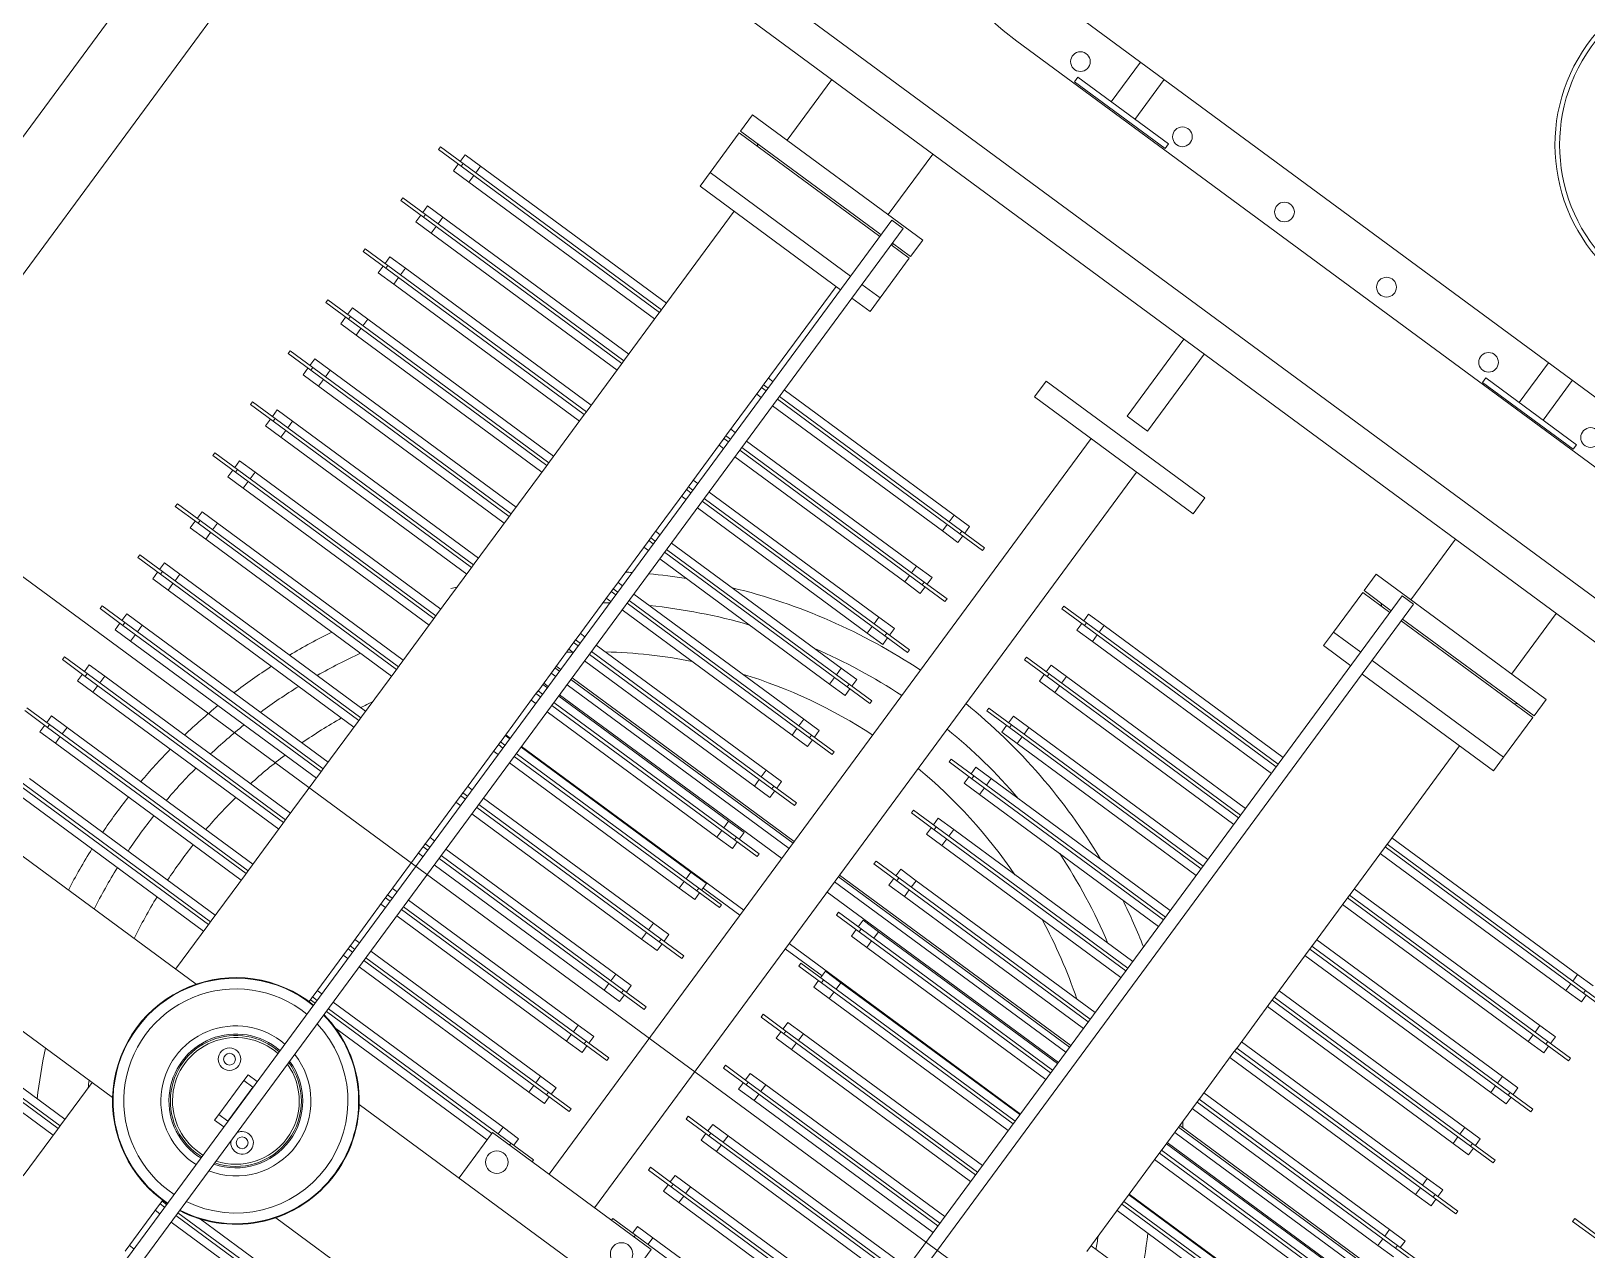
# Model space of a CAD drawing. Header units: metres. Extents: x 432095 to 435012, y 2470938 to 2473256.
# Drawn here: x 433770.201 to 433771.306, y 2471288.47 to 2471289.335 of the extents above; entities that cross this region are included whole.
import ezdxf

# ---------------------------------------------------------------- set-up
doc = ezdxf.new("R2010")
doc.units = ezdxf.units.M
doc.header["$MEASUREMENT"] = 0
doc.linetypes.add('MB D$0$HIDDEN', pattern=[0.375, 0.25, -0.125])
doc.layers.add('cong trinh tram 110kv', color=7, linetype='Continuous', lineweight=5)
doc.layers.add('MB D$0$net dut du kien lam', color=8, linetype='MB D$0$HIDDEN', lineweight=20)

# ---------------------------------------------------------------- blocks, each defined once
blk = doc.blocks.new('MB D$0$MBA 63')
at = {"layer": 'MB D$0$net dut du kien lam', "color": 0, "linetype": 'ByBlock', "ltscale": 3}
blk.add_lwpolyline([(104138.6, 27512.3), (104138.6, 33512.3), (100638.6, 33512.3), (100638.6, 27512.3)], close=True, dxfattribs=at)
blk = doc.blocks.new('MB D$0$mba 1')
at = {"layer": 'cong trinh tram 110kv'}
for p, q in [((-19293.9, 6788.9), (-19293.9, 9988.9)), ((-19235.9, 6788.9), (-19235.9, 9988.9)), ((-18761.9, 7348.9), (-18761.9, 9508.9)), ((-18751.9, 9508.9), (-18751.9, 7348.9)), ((-18311.9, 7348.9), (-18311.9, 9508.9)), ((-18301.9, 9508.9), (-18301.9, 7348.9)), ((-18855.9, 8220.4), (-18855.9, 8261.4)), ((-18765.9, 8220.4), (-18765.9, 8261.4)), ((-18761.9, 8256.4), (-18765.9, 8256.4)), ((-19019.8, 8225.4), (-18855.9, 8225.4)), ((-18855.9, 8220.4), (-18855.9, 8216.4)), ((-18765.9, 8225.4), (-18761.9, 8225.4)), ((-18765.9, 8216.6), (-18765.9, 8220.4)), ((-18751.9, 8225.4), (-18602.1, 8225.4)), ((-18855.9, 8219.6), (-19030.9, 8219.6)), ((-19030.9, 8217.2), (-18855.9, 8217.2)), ((-18855.9, 8211.4), (-19019.8, 8211.4)), ((-18855.9, 8217.2), (-18855.9, 8219.6)), ((-18855.9, 8178.9), (-18855.9, 8216.4)), ((-18761.9, 8219.6), (-18765.9, 8219.6)), ((-18765.9, 8219.6), (-18765.9, 8217.2)), ((-18765.9, 8217.2), (-18761.9, 8217.2)), ((-18590.9, 8219.6), (-18751.9, 8219.6)), ((-18751.9, 8217.2), (-18605.9, 8217.2)), ((-18605.9, 8211.4), (-18736.4, 8211.4)), ((-19225.9, 8178.9), (-18837.9, 8178.9)), ((-18693.9, 8178.9), (-18387.9, 8178.9)), ((-18761.9, 8148.9), (-18769.9, 8148.9)), ((-18769.9, 8148.9), (-18769.9, 8143.9)), ((-18769.9, 8143.9), (-18761.9, 8143.9)), ((-18769.9, 8113.9), (-18769.9, 8143.9)), ((-18761.9, 8143.9), (-18761.9, 8113.9)), ((-18761.9, 8113.9), (-18769.9, 8113.9)), ((-18769.9, 8113.9), (-18769.9, 8108.9)), ((-18769.9, 8108.9), (-18761.9, 8108.9)), ((-19225.9, 8078.9), (-18837.9, 8078.9)), ((-18855.9, 8040.4), (-18855.9, 8078.9)), ((-18693.9, 8078.9), (-18387.9, 8078.9)), ((-18605.9, 8078.9), (-18605.9, 8038.9)), ((-18465.9, 8038.9), (-18465.9, 8078.9)), ((-19019.8, 8045.4), (-18855.9, 8045.4)), ((-18739.3, 8045.4), (-18605.9, 8045.4)), ((-18855.9, 8039.6), (-19030.9, 8039.6)), ((-19030.9, 8037.2), (-18855.9, 8037.2)), ((-18855.9, 8040.4), (-18855.9, 8036.4)), ((-18855.9, 8037.2), (-18855.9, 8039.6)), ((-18855.9, 7995.4), (-18855.9, 8036.4)), ((-18765.9, 8040.4), (-18765.9, 8041.3)), ((-18765.9, 8036.4), (-18765.9, 8040.4)), ((-18761.9, 8039.6), (-18765.9, 8039.6)), ((-18765.9, 8039.6), (-18765.9, 8037.2)), ((-18765.9, 8037.2), (-18761.9, 8037.2)), ((-18765.9, 7995.4), (-18765.9, 8036.4)), ((-18605.9, 8039.6), (-18751.9, 8039.6)), ((-18751.9, 8037.2), (-18590.9, 8037.2)), ((-18605.9, 8038.9), (-18465.9, 8038.9)), ((-18602.1, 8031.4), (-18602.1, 8037.2)), ((-18590.9, 8038.9), (-18590.9, 8037.2)), ((-18570.9, 8037.2), (-18590.9, 8037.2)), ((-18588.4, 8031.4), (-18588.4, 8037.2)), ((-18570.9, 8037.2), (-18570.9, 8038.9)), ((-18555.9, 7389.9), (-18555.9, 8038.9)), ((-18515.9, 7389.9), (-18515.9, 8038.9)), ((-18500.9, 8038.9), (-18500.9, 8037.2)), ((-18480.9, 8037.2), (-18500.9, 8037.2)), ((-18483.4, 8031.4), (-18483.4, 8037.2)), ((-18480.9, 8037.2), (-18480.9, 8038.9)), ((-18480.9, 8037.2), (-18311.9, 8037.2)), ((-18469.8, 8031.4), (-18469.8, 8037.2)), ((-18855.9, 8031.4), (-19019.8, 8031.4)), ((-18761.9, 8031.4), (-18765.9, 8031.4)), ((-18602.1, 8031.4), (-18751.9, 8031.4)), ((-18602.1, 8031.4), (-18588.4, 8031.4)), ((-18483.4, 8031.4), (-18469.8, 8031.4)), ((-18311.9, 8031.4), (-18469.8, 8031.4)), ((-19019.8, 8000.4), (-19033.4, 8000.4)), ((-19033.4, 8000.4), (-19033.4, 7994.6)), ((-19019.8, 8000.4), (-18855.9, 8000.4)), ((-19019.8, 8000.4), (-19019.8, 7994.6)), ((-18765.9, 8000.4), (-18761.9, 8000.4)), ((-18751.9, 8000.4), (-18602.1, 8000.4)), ((-18588.4, 8000.4), (-18602.1, 8000.4)), ((-18602.1, 8000.4), (-18602.1, 7994.6)), ((-18588.4, 8000.4), (-18588.4, 7994.6)), ((-18469.8, 8000.4), (-18483.4, 8000.4)), ((-18483.4, 8000.4), (-18483.4, 7994.6)), ((-18469.8, 8000.4), (-18311.9, 8000.4)), ((-18469.8, 8000.4), (-18469.8, 7994.6)), ((-19050.9, 7994.6), (-19030.9, 7994.6)), ((-19030.9, 7992.2), (-19050.9, 7992.2)), ((-19033.4, 7986.4), (-19033.4, 7992.2)), ((-19030.9, 7992.2), (-19030.9, 7994.6)), ((-18855.9, 7994.6), (-19030.9, 7994.6)), ((-19030.9, 7992.2), (-18855.9, 7992.2)), ((-19019.8, 7986.4), (-19019.8, 7992.2)), ((-18855.9, 7995.4), (-18855.9, 7991.4)), ((-18855.9, 7992.2), (-18855.9, 7994.6)), ((-18855.9, 7950.4), (-18855.9, 7991.4)), ((-18765.9, 7991.4), (-18765.9, 7995.4)), ((-18761.9, 7994.6), (-18765.9, 7994.6)), ((-18765.9, 7994.6), (-18765.9, 7992.2)), ((-18765.9, 7992.2), (-18761.9, 7992.2)), ((-18765.9, 7950.4), (-18765.9, 7991.4)), ((-18590.9, 7994.6), (-18751.9, 7994.6)), ((-18751.9, 7992.2), (-18590.9, 7992.2)), ((-18602.1, 7986.4), (-18602.1, 7992.2)), ((-18590.9, 7994.6), (-18570.9, 7994.6)), ((-18590.9, 7994.6), (-18590.9, 7992.2)), ((-18570.9, 7992.2), (-18590.9, 7992.2)), ((-18588.4, 7986.4), (-18588.4, 7992.2)), ((-18570.9, 7992.2), (-18570.9, 7994.6)), ((-18500.9, 7994.6), (-18480.9, 7994.6)), ((-18500.9, 7994.6), (-18500.9, 7992.2)), ((-18480.9, 7992.2), (-18500.9, 7992.2)), ((-18483.4, 7986.4), (-18483.4, 7992.2)), ((-18480.9, 7992.2), (-18480.9, 7994.6)), ((-18311.9, 7994.6), (-18480.9, 7994.6)), ((-18480.9, 7992.2), (-18311.9, 7992.2)), ((-18469.8, 7986.4), (-18469.8, 7992.2)), ((-19033.4, 7986.4), (-19019.8, 7986.4)), ((-18855.9, 7986.4), (-19019.8, 7986.4)), ((-18761.9, 7986.4), (-18765.9, 7986.4)), ((-18602.1, 7986.4), (-18751.9, 7986.4)), ((-18602.1, 7986.4), (-18588.4, 7986.4)), ((-18483.4, 7986.4), (-18469.8, 7986.4)), ((-18311.9, 7986.4), (-18469.8, 7986.4)), ((-19019.8, 7955.4), (-19033.4, 7955.4)), ((-19033.4, 7955.4), (-19033.4, 7949.6)), ((-19019.8, 7955.4), (-18855.9, 7955.4)), ((-19019.8, 7955.4), (-19019.8, 7949.6)), ((-18765.9, 7955.4), (-18761.9, 7955.4)), ((-18751.9, 7955.4), (-18602.1, 7955.4)), ((-18588.4, 7955.4), (-18602.1, 7955.4)), ((-18602.1, 7955.4), (-18602.1, 7949.6)), ((-18588.4, 7955.4), (-18588.4, 7949.6)), ((-18469.8, 7955.4), (-18483.4, 7955.4)), ((-18483.4, 7955.4), (-18483.4, 7949.6)), ((-18469.8, 7955.4), (-18311.9, 7955.4)), ((-18469.8, 7955.4), (-18469.8, 7949.6)), ((-19050.9, 7949.6), (-19030.9, 7949.6)), ((-19050.9, 7949.6), (-19050.9, 7947.2)), ((-19030.9, 7947.2), (-19050.9, 7947.2)), ((-19033.4, 7941.4), (-19033.4, 7947.2)), ((-19030.9, 7947.2), (-19030.9, 7949.6)), ((-18855.9, 7949.6), (-19030.9, 7949.6)), ((-19030.9, 7947.2), (-18855.9, 7947.2)), ((-19019.8, 7941.4), (-19019.8, 7947.2)), ((-18855.9, 7950.4), (-18855.9, 7946.4)), ((-18855.9, 7947.2), (-18855.9, 7949.6)), ((-18855.9, 7905.4), (-18855.9, 7946.4)), ((-18765.9, 7946.4), (-18765.9, 7950.4)), ((-18761.9, 7949.6), (-18765.9, 7949.6)), ((-18765.9, 7949.6), (-18765.9, 7947.2)), ((-18765.9, 7947.2), (-18761.9, 7947.2)), ((-18765.9, 7905.4), (-18765.9, 7946.4)), ((-18590.9, 7949.6), (-18751.9, 7949.6)), ((-18751.9, 7947.2), (-18590.9, 7947.2)), ((-18602.1, 7941.4), (-18602.1, 7947.2)), ((-18590.9, 7949.6), (-18570.9, 7949.6)), ((-18590.9, 7949.6), (-18590.9, 7947.2)), ((-18570.9, 7947.2), (-18590.9, 7947.2)), ((-18588.4, 7941.4), (-18588.4, 7947.2)), ((-18570.9, 7947.2), (-18570.9, 7949.6)), ((-18500.9, 7949.6), (-18480.9, 7949.6)), ((-18500.9, 7949.6), (-18500.9, 7947.2)), ((-18480.9, 7947.2), (-18500.9, 7947.2)), ((-18483.4, 7941.4), (-18483.4, 7947.2)), ((-18480.9, 7947.2), (-18480.9, 7949.6)), ((-18311.9, 7949.6), (-18480.9, 7949.6)), ((-18480.9, 7947.2), (-18311.9, 7947.2)), ((-18469.8, 7941.4), (-18469.8, 7947.2)), ((-19033.4, 7941.4), (-19019.8, 7941.4)), ((-18855.9, 7941.4), (-19019.8, 7941.4)), ((-18761.9, 7941.4), (-18765.9, 7941.4)), ((-18602.1, 7941.4), (-18751.9, 7941.4)), ((-18602.1, 7941.4), (-18588.4, 7941.4)), ((-18483.4, 7941.4), (-18469.8, 7941.4)), ((-18311.9, 7941.4), (-18469.8, 7941.4)), ((-19050.9, 7904.6), (-19030.9, 7904.6)), ((-19050.9, 7904.6), (-19050.9, 7902.2)), ((-19030.9, 7902.2), (-19050.9, 7902.2)), ((-19019.8, 7910.4), (-19033.4, 7910.4)), ((-19033.4, 7910.4), (-19033.4, 7904.6)), ((-19033.4, 7896.4), (-19033.4, 7902.2)), ((-19030.9, 7902.2), (-19030.9, 7904.6)), ((-18855.9, 7904.6), (-19030.9, 7904.6)), ((-19030.9, 7902.2), (-18855.9, 7902.2)), ((-19019.8, 7910.4), (-18855.9, 7910.4)), ((-19019.8, 7910.4), (-19019.8, 7904.6)), ((-19019.8, 7896.4), (-19019.8, 7902.2)), ((-18855.9, 7905.4), (-18855.9, 7901.4)), ((-18855.9, 7902.2), (-18855.9, 7904.6)), ((-18855.9, 7860.4), (-18855.9, 7901.4)), ((-18765.9, 7910.4), (-18761.9, 7910.4)), ((-18765.9, 7901.4), (-18765.9, 7905.4)), ((-18761.9, 7904.6), (-18765.9, 7904.6)), ((-18765.9, 7904.6), (-18765.9, 7902.2)), ((-18765.9, 7902.2), (-18761.9, 7902.2)), ((-18765.9, 7860.4), (-18765.9, 7901.4)), ((-18751.9, 7910.4), (-18602.1, 7910.4)), ((-18590.9, 7904.6), (-18751.9, 7904.6)), ((-18751.9, 7902.2), (-18590.9, 7902.2)), ((-18588.4, 7910.4), (-18602.1, 7910.4)), ((-18602.1, 7910.4), (-18602.1, 7904.6)), ((-18602.1, 7896.4), (-18602.1, 7902.2)), ((-18590.9, 7904.6), (-18570.9, 7904.6)), ((-18590.9, 7904.6), (-18590.9, 7902.2)), ((-18570.9, 7902.2), (-18590.9, 7902.2)), ((-18588.4, 7910.4), (-18588.4, 7904.6)), ((-18588.4, 7896.4), (-18588.4, 7902.2)), ((-18570.9, 7902.2), (-18570.9, 7904.6)), ((-18500.9, 7904.6), (-18480.9, 7904.6)), ((-18500.9, 7904.6), (-18500.9, 7902.2)), ((-18480.9, 7902.2), (-18500.9, 7902.2)), ((-18469.8, 7910.4), (-18483.4, 7910.4)), ((-18483.4, 7910.4), (-18483.4, 7904.6)), ((-18483.4, 7896.4), (-18483.4, 7902.2)), ((-18480.9, 7902.2), (-18480.9, 7904.6)), ((-18311.9, 7904.6), (-18480.9, 7904.6)), ((-18480.9, 7902.2), (-18311.9, 7902.2)), ((-18469.8, 7910.4), (-18311.9, 7910.4)), ((-18469.8, 7910.4), (-18469.8, 7904.6)), ((-18469.8, 7896.4), (-18469.8, 7902.2)), ((-19033.4, 7896.4), (-19019.8, 7896.4)), ((-18855.9, 7896.4), (-19019.8, 7896.4)), ((-18761.9, 7896.4), (-18765.9, 7896.4)), ((-18602.1, 7896.4), (-18751.9, 7896.4)), ((-18602.1, 7896.4), (-18588.4, 7896.4)), ((-18483.4, 7896.4), (-18469.8, 7896.4)), ((-18311.9, 7896.4), (-18469.8, 7896.4)), ((-19050.9, 7859.6), (-19030.9, 7859.6)), ((-19050.9, 7859.6), (-19050.9, 7857.2)), ((-19030.9, 7857.2), (-19050.9, 7857.2)), ((-19019.8, 7865.4), (-19033.4, 7865.4)), ((-19033.4, 7865.4), (-19033.4, 7859.6)), ((-19033.4, 7851.4), (-19033.4, 7857.2)), ((-19030.9, 7857.2), (-19030.9, 7859.6)), ((-18855.9, 7859.6), (-19030.9, 7859.6)), ((-19030.9, 7857.2), (-18855.9, 7857.2)), ((-19019.8, 7865.4), (-18855.9, 7865.4)), ((-19019.8, 7865.4), (-19019.8, 7859.6)), ((-19019.8, 7851.4), (-19019.8, 7857.2)), ((-18855.9, 7860.4), (-18855.9, 7856.4)), ((-18855.9, 7857.2), (-18855.9, 7859.6)), ((-18855.9, 7815.4), (-18855.9, 7856.4)), ((-18765.9, 7865.4), (-18761.9, 7865.4)), ((-18765.9, 7856.4), (-18765.9, 7860.4)), ((-18761.9, 7859.6), (-18765.9, 7859.6)), ((-18765.9, 7859.6), (-18765.9, 7857.2)), ((-18765.9, 7857.2), (-18761.9, 7857.2)), ((-18765.9, 7815.4), (-18765.9, 7856.4)), ((-18751.9, 7865.4), (-18602.1, 7865.4)), ((-18590.9, 7859.6), (-18751.9, 7859.6)), ((-18751.9, 7857.2), (-18590.9, 7857.2)), ((-18588.4, 7865.4), (-18602.1, 7865.4)), ((-18602.1, 7865.4), (-18602.1, 7859.6)), ((-18602.1, 7851.4), (-18602.1, 7857.2)), ((-18590.9, 7859.6), (-18570.9, 7859.6)), ((-18590.9, 7859.6), (-18590.9, 7857.2)), ((-18570.9, 7857.2), (-18590.9, 7857.2)), ((-18588.4, 7865.4), (-18588.4, 7859.6)), ((-18588.4, 7851.4), (-18588.4, 7857.2)), ((-18570.9, 7857.2), (-18570.9, 7859.6)), ((-18500.9, 7859.6), (-18480.9, 7859.6)), ((-18500.9, 7859.6), (-18500.9, 7857.2)), ((-18480.9, 7857.2), (-18500.9, 7857.2)), ((-18469.8, 7865.4), (-18483.4, 7865.4)), ((-18483.4, 7865.4), (-18483.4, 7859.6)), ((-18483.4, 7851.4), (-18483.4, 7857.2)), ((-18480.9, 7857.2), (-18480.9, 7859.6)), ((-18311.9, 7859.6), (-18480.9, 7859.6)), ((-18480.9, 7857.2), (-18311.9, 7857.2)), ((-18469.8, 7865.4), (-18311.9, 7865.4)), ((-18469.8, 7865.4), (-18469.8, 7859.6)), ((-18469.8, 7851.4), (-18469.8, 7857.2)), ((-18215.9, 7815.4), (-18215.9, 7856.4)), ((-19033.4, 7851.4), (-19019.8, 7851.4)), ((-18855.9, 7851.4), (-19019.8, 7851.4)), ((-18761.9, 7851.4), (-18765.9, 7851.4)), ((-18602.1, 7851.4), (-18751.9, 7851.4)), ((-18602.1, 7851.4), (-18588.4, 7851.4)), ((-18483.4, 7851.4), (-18469.8, 7851.4)), ((-18311.9, 7851.4), (-18469.8, 7851.4)), ((-18052.1, 7851.4), (-18215.9, 7851.4)), ((-19050.9, 7814.6), (-19030.9, 7814.6)), ((-19050.9, 7814.6), (-19050.9, 7812.2)), ((-19030.9, 7812.2), (-19050.9, 7812.2)), ((-19019.8, 7820.4), (-19033.4, 7820.4)), ((-19033.4, 7820.4), (-19033.4, 7814.6)), ((-19033.4, 7806.4), (-19033.4, 7812.2)), ((-19030.9, 7812.2), (-19030.9, 7814.6)), ((-18855.9, 7814.6), (-19030.9, 7814.6)), ((-19030.9, 7812.2), (-18855.9, 7812.2)), ((-19019.8, 7820.4), (-18855.9, 7820.4)), ((-19019.8, 7820.4), (-19019.8, 7814.6)), ((-19019.8, 7806.4), (-19019.8, 7812.2)), ((-18855.9, 7815.4), (-18855.9, 7811.4)), ((-18855.9, 7812.2), (-18855.9, 7814.6)), ((-18855.9, 7770.4), (-18855.9, 7811.4)), ((-18765.9, 7820.4), (-18761.9, 7820.4)), ((-18765.9, 7811.4), (-18765.9, 7815.4)), ((-18761.9, 7814.6), (-18765.9, 7814.6)), ((-18765.9, 7814.6), (-18765.9, 7812.2)), ((-18765.9, 7812.2), (-18761.9, 7812.2)), ((-18765.9, 7770.4), (-18765.9, 7811.4)), ((-18751.9, 7820.4), (-18602.1, 7820.4)), ((-18590.9, 7814.6), (-18751.9, 7814.6)), ((-18751.9, 7812.2), (-18590.9, 7812.2)), ((-18588.4, 7820.4), (-18602.1, 7820.4)), ((-18602.1, 7820.4), (-18602.1, 7814.6)), ((-18602.1, 7806.4), (-18602.1, 7812.2)), ((-18590.9, 7814.6), (-18570.9, 7814.6)), ((-18590.9, 7814.6), (-18590.9, 7812.2)), ((-18570.9, 7812.2), (-18590.9, 7812.2)), ((-18588.4, 7820.4), (-18588.4, 7814.6)), ((-18588.4, 7806.4), (-18588.4, 7812.2)), ((-18570.9, 7812.2), (-18570.9, 7814.6)), ((-18500.9, 7814.6), (-18480.9, 7814.6)), ((-18500.9, 7814.6), (-18500.9, 7812.2)), ((-18480.9, 7812.2), (-18500.9, 7812.2)), ((-18469.8, 7820.4), (-18483.4, 7820.4)), ((-18483.4, 7820.4), (-18483.4, 7814.6)), ((-18483.4, 7806.4), (-18483.4, 7812.2)), ((-18480.9, 7812.2), (-18480.9, 7814.6)), ((-18311.9, 7814.6), (-18480.9, 7814.6)), ((-18480.9, 7812.2), (-18311.9, 7812.2)), ((-18469.8, 7820.4), (-18311.9, 7820.4)), ((-18469.8, 7820.4), (-18469.8, 7814.6)), ((-18469.8, 7806.4), (-18469.8, 7812.2)), ((-18215.9, 7820.4), (-18052.1, 7820.4)), ((-18215.9, 7811.4), (-18215.9, 7815.4)), ((-18040.9, 7814.6), (-18215.9, 7814.6)), ((-18215.9, 7814.6), (-18215.9, 7812.2)), ((-18215.9, 7812.2), (-18040.9, 7812.2)), ((-18215.9, 7770.4), (-18215.9, 7811.4)), ((-19033.4, 7806.4), (-19019.8, 7806.4)), ((-18855.9, 7806.4), (-19019.8, 7806.4)), ((-18761.9, 7806.4), (-18765.9, 7806.4)), ((-18765.9, 7805.9), (-18761.9, 7805.9)), ((-18602.1, 7806.4), (-18751.9, 7806.4)), ((-18751.9, 7805.9), (-18555.9, 7805.9)), ((-18602.1, 7806.4), (-18588.4, 7806.4)), ((-18588.4, 7810.4), (-18555.9, 7810.4)), ((-18515.9, 7810.4), (-18483.4, 7810.4)), ((-18515.9, 7805.9), (-18311.9, 7805.9)), ((-18483.4, 7806.4), (-18469.8, 7806.4)), ((-18311.9, 7806.4), (-18469.8, 7806.4)), ((-18052.1, 7806.4), (-18215.9, 7806.4)), ((-18215.9, 7805.9), (-17861.9, 7805.9)), ((-19050.9, 7769.6), (-19030.9, 7769.6)), ((-19050.9, 7769.6), (-19050.9, 7767.2)), ((-19030.9, 7767.2), (-19050.9, 7767.2)), ((-19019.8, 7775.4), (-19033.4, 7775.4)), ((-19033.4, 7775.4), (-19033.4, 7769.6)), ((-19033.4, 7761.4), (-19033.4, 7767.2)), ((-19030.9, 7767.2), (-19030.9, 7769.6)), ((-18855.9, 7769.6), (-19030.9, 7769.6)), ((-19030.9, 7767.2), (-18855.9, 7767.2)), ((-19019.8, 7775.4), (-18855.9, 7775.4)), ((-19019.8, 7775.4), (-19019.8, 7769.6)), ((-19019.8, 7761.4), (-19019.8, 7767.2)), ((-18855.9, 7770.4), (-18855.9, 7766.4)), ((-18855.9, 7767.2), (-18855.9, 7769.6)), ((-18765.9, 7775.4), (-18761.9, 7775.4)), ((-18765.9, 7766.4), (-18765.9, 7770.4)), ((-18761.9, 7769.6), (-18765.9, 7769.6)), ((-18765.9, 7769.6), (-18765.9, 7767.2)), ((-18765.9, 7767.2), (-18761.9, 7767.2)), ((-18751.9, 7775.4), (-18602.1, 7775.4)), ((-18590.9, 7769.6), (-18751.9, 7769.6)), ((-18751.9, 7767.2), (-18590.9, 7767.2)), ((-18588.4, 7775.4), (-18602.1, 7775.4)), ((-18602.1, 7775.4), (-18602.1, 7769.6)), ((-18602.1, 7761.4), (-18602.1, 7767.2)), ((-18590.9, 7769.6), (-18570.9, 7769.6)), ((-18590.9, 7769.6), (-18590.9, 7767.2)), ((-18570.9, 7767.2), (-18590.9, 7767.2)), ((-18588.4, 7775.4), (-18588.4, 7769.6)), ((-18588.4, 7761.4), (-18588.4, 7767.2)), ((-18570.9, 7767.2), (-18570.9, 7769.6)), ((-18500.9, 7769.6), (-18480.9, 7769.6)), ((-18500.9, 7769.6), (-18500.9, 7767.2)), ((-18480.9, 7767.2), (-18500.9, 7767.2)), ((-18469.8, 7775.4), (-18483.4, 7775.4)), ((-18483.4, 7775.4), (-18483.4, 7769.6)), ((-18483.4, 7761.4), (-18483.4, 7767.2)), ((-18480.9, 7767.2), (-18480.9, 7769.6)), ((-18311.9, 7769.6), (-18480.9, 7769.6)), ((-18480.9, 7767.2), (-18311.9, 7767.2)), ((-18469.8, 7775.4), (-18311.9, 7775.4)), ((-18469.8, 7775.4), (-18469.8, 7769.6)), ((-18469.8, 7761.4), (-18469.8, 7767.2)), ((-18215.9, 7775.4), (-18052.1, 7775.4)), ((-18215.9, 7766.4), (-18215.9, 7770.4)), ((-18040.9, 7769.6), (-18215.9, 7769.6)), ((-18215.9, 7769.6), (-18215.9, 7767.2)), ((-18215.9, 7767.2), (-18040.9, 7767.2)), ((-19033.4, 7761.4), (-19019.8, 7761.4)), ((-18855.9, 7761.4), (-19019.8, 7761.4)), ((-18855.9, 7725.4), (-18855.9, 7766.4)), ((-18765.9, 7725.4), (-18765.9, 7766.4)), ((-18761.9, 7761.4), (-18765.9, 7761.4)), ((-18765.9, 7760.4), (-18761.9, 7760.4)), ((-18602.1, 7761.4), (-18751.9, 7761.4)), ((-18751.9, 7760.4), (-18555.9, 7760.4)), ((-18602.1, 7761.4), (-18588.4, 7761.4)), ((-18515.9, 7760.4), (-18311.9, 7760.4)), ((-18483.4, 7761.4), (-18469.8, 7761.4)), ((-18311.9, 7761.4), (-18469.8, 7761.4)), ((-18215.9, 7725.4), (-18215.9, 7766.4)), ((-18052.1, 7761.4), (-18215.9, 7761.4)), ((-18215.9, 7760.4), (-17861.9, 7760.4)), ((-18765.9, 7751.4), (-18761.9, 7751.4)), ((-18765.9, 7746.9), (-18761.9, 7746.9)), ((-18765.9, 7745.4), (-18761.9, 7745.4)), ((-18751.9, 7751.4), (-18555.9, 7751.4)), ((-18751.9, 7746.9), (-18555.9, 7746.9)), ((-18751.9, 7745.4), (-18555.9, 7745.4)), ((-18515.9, 7751.4), (-18311.9, 7751.4)), ((-18515.9, 7746.9), (-18311.9, 7746.9)), ((-18515.9, 7745.4), (-18311.9, 7745.4)), ((-18215.9, 7751.4), (-17861.9, 7751.4)), ((-18215.9, 7746.9), (-17861.9, 7746.9)), ((-18215.9, 7745.4), (-17861.9, 7745.4)), ((-19050.9, 7724.6), (-19030.9, 7724.6)), ((-19050.9, 7724.6), (-19050.9, 7722.2)), ((-19019.8, 7730.4), (-19033.4, 7730.4)), ((-19033.4, 7730.4), (-19033.4, 7724.6)), ((-19030.9, 7722.2), (-19030.9, 7724.6)), ((-18855.9, 7724.6), (-19030.9, 7724.6)), ((-19019.8, 7730.4), (-18855.9, 7730.4)), ((-19019.8, 7730.4), (-19019.8, 7724.6)), ((-18855.9, 7725.4), (-18855.9, 7721.4)), ((-18855.9, 7722.2), (-18855.9, 7724.6)), ((-18765.9, 7730.4), (-18761.9, 7730.4)), ((-18765.9, 7721.4), (-18765.9, 7725.4)), ((-18761.9, 7724.6), (-18765.9, 7724.6)), ((-18765.9, 7724.6), (-18765.9, 7722.2)), ((-18751.9, 7730.4), (-18602.1, 7730.4)), ((-18590.9, 7724.6), (-18751.9, 7724.6)), ((-18588.4, 7730.4), (-18602.1, 7730.4)), ((-18602.1, 7730.4), (-18602.1, 7724.6)), ((-18590.9, 7724.6), (-18570.9, 7724.6)), ((-18590.9, 7724.6), (-18590.9, 7722.2)), ((-18588.4, 7730.4), (-18588.4, 7724.6)), ((-18570.9, 7722.2), (-18570.9, 7724.6)), ((-18500.9, 7724.6), (-18480.9, 7724.6)), ((-18500.9, 7724.6), (-18500.9, 7722.2)), ((-18469.8, 7730.4), (-18483.4, 7730.4)), ((-18483.4, 7730.4), (-18483.4, 7724.6)), ((-18480.9, 7722.2), (-18480.9, 7724.6)), ((-18311.9, 7724.6), (-18480.9, 7724.6)), ((-18469.8, 7730.4), (-18311.9, 7730.4)), ((-18469.8, 7730.4), (-18469.8, 7724.6)), ((-18215.9, 7730.4), (-18052.1, 7730.4)), ((-18215.9, 7721.4), (-18215.9, 7725.4)), ((-18040.9, 7724.6), (-18215.9, 7724.6)), ((-18215.9, 7724.6), (-18215.9, 7722.2)), ((-18038.4, 7730.4), (-18052.1, 7730.4)), ((-18052.1, 7730.4), (-18052.1, 7724.6)), ((-18040.9, 7724.6), (-18020.9, 7724.6)), ((-18040.9, 7724.6), (-18040.9, 7722.2)), ((-19030.9, 7722.2), (-19050.9, 7722.2)), ((-19033.4, 7716.4), (-19033.4, 7722.2)), ((-19033.4, 7716.4), (-19019.8, 7716.4)), ((-19030.9, 7722.2), (-18855.9, 7722.2)), ((-19019.8, 7716.4), (-19019.8, 7722.2)), ((-18855.9, 7716.4), (-19019.8, 7716.4)), ((-18855.9, 7680.4), (-18855.9, 7721.4)), ((-18765.9, 7722.2), (-18761.9, 7722.2)), ((-18765.9, 7680.4), (-18765.9, 7721.4)), ((-18761.9, 7716.4), (-18765.9, 7716.4)), ((-18751.9, 7722.2), (-18590.9, 7722.2)), ((-18602.1, 7716.4), (-18751.9, 7716.4)), ((-18602.1, 7716.4), (-18602.1, 7722.2)), ((-18602.1, 7716.4), (-18588.4, 7716.4)), ((-18570.9, 7722.2), (-18590.9, 7722.2)), ((-18588.4, 7716.4), (-18588.4, 7722.2)), ((-18480.9, 7722.2), (-18500.9, 7722.2)), ((-18483.4, 7716.4), (-18483.4, 7722.2)), ((-18483.4, 7716.4), (-18469.8, 7716.4)), ((-18480.9, 7722.2), (-18311.9, 7722.2)), ((-18469.8, 7716.4), (-18469.8, 7722.2)), ((-18311.9, 7716.4), (-18469.8, 7716.4)), ((-18215.9, 7722.2), (-18040.9, 7722.2)), ((-18215.9, 7680.4), (-18215.9, 7721.4)), ((-18052.1, 7716.4), (-18215.9, 7716.4)), ((-18052.1, 7716.4), (-18052.1, 7722.2)), ((-18052.1, 7716.4), (-18038.4, 7716.4)), ((-18020.9, 7722.2), (-18040.9, 7722.2)), ((-18038.4, 7716.4), (-18038.4, 7722.2)), ((-19050.9, 7679.6), (-19030.9, 7679.6)), ((-19050.9, 7679.6), (-19050.9, 7677.2)), ((-19019.8, 7685.4), (-19033.4, 7685.4)), ((-19033.4, 7685.4), (-19033.4, 7679.6)), ((-19030.9, 7677.2), (-19030.9, 7679.6)), ((-18855.9, 7679.6), (-19030.9, 7679.6)), ((-19019.8, 7685.4), (-18855.9, 7685.4)), ((-19019.8, 7685.4), (-19019.8, 7679.6)), ((-18855.9, 7680.4), (-18855.9, 7676.4)), ((-18855.9, 7677.2), (-18855.9, 7679.6)), ((-18765.9, 7685.4), (-18761.9, 7685.4)), ((-18765.9, 7676.4), (-18765.9, 7680.4)), ((-18761.9, 7679.6), (-18765.9, 7679.6)), ((-18765.9, 7679.6), (-18765.9, 7677.2)), ((-18751.9, 7685.4), (-18602.1, 7685.4)), ((-18590.9, 7679.6), (-18751.9, 7679.6)), ((-18588.4, 7685.4), (-18602.1, 7685.4)), ((-18602.1, 7685.4), (-18602.1, 7679.6)), ((-18590.9, 7679.6), (-18570.9, 7679.6)), ((-18590.9, 7679.6), (-18590.9, 7677.2)), ((-18588.4, 7685.4), (-18588.4, 7679.6)), ((-18570.9, 7677.2), (-18570.9, 7679.6)), ((-18500.9, 7679.6), (-18480.9, 7679.6)), ((-18500.9, 7679.6), (-18500.9, 7677.2)), ((-18469.8, 7685.4), (-18483.4, 7685.4)), ((-18483.4, 7685.4), (-18483.4, 7679.6)), ((-18480.9, 7677.2), (-18480.9, 7679.6)), ((-18311.9, 7679.6), (-18480.9, 7679.6)), ((-18469.8, 7685.4), (-18311.9, 7685.4)), ((-18469.8, 7685.4), (-18469.8, 7679.6)), ((-18215.9, 7685.4), (-18052.1, 7685.4)), ((-18215.9, 7676.4), (-18215.9, 7680.4)), ((-18040.9, 7679.6), (-18215.9, 7679.6)), ((-18215.9, 7679.6), (-18215.9, 7677.2)), ((-18038.4, 7685.4), (-18052.1, 7685.4)), ((-18052.1, 7685.4), (-18052.1, 7679.6)), ((-18040.9, 7679.6), (-18020.9, 7679.6)), ((-18040.9, 7679.6), (-18040.9, 7677.2)), ((-18038.4, 7685.4), (-18038.4, 7679.6)), ((-18020.9, 7677.2), (-18020.9, 7679.6)), ((-19030.9, 7677.2), (-19050.9, 7677.2)), ((-19033.4, 7671.4), (-19033.4, 7677.2)), ((-19033.4, 7671.4), (-19019.8, 7671.4)), ((-19030.9, 7677.2), (-18855.9, 7677.2)), ((-19019.8, 7671.4), (-19019.8, 7677.2)), ((-18855.9, 7671.4), (-19019.8, 7671.4)), ((-18855.9, 7635.4), (-18855.9, 7676.4)), ((-18765.9, 7677.2), (-18761.9, 7677.2)), ((-18765.9, 7635.4), (-18765.9, 7676.4)), ((-18761.9, 7671.4), (-18765.9, 7671.4)), ((-18751.9, 7677.2), (-18590.9, 7677.2)), ((-18602.1, 7671.4), (-18751.9, 7671.4)), ((-18602.1, 7671.4), (-18602.1, 7677.2)), ((-18602.1, 7671.4), (-18588.4, 7671.4)), ((-18570.9, 7677.2), (-18590.9, 7677.2)), ((-18588.4, 7671.4), (-18588.4, 7677.2)), ((-18480.9, 7677.2), (-18500.9, 7677.2)), ((-18483.4, 7671.4), (-18483.4, 7677.2)), ((-18483.4, 7671.4), (-18469.8, 7671.4)), ((-18480.9, 7677.2), (-18311.9, 7677.2)), ((-18469.8, 7671.4), (-18469.8, 7677.2)), ((-18311.9, 7671.4), (-18469.8, 7671.4)), ((-18215.9, 7677.2), (-18040.9, 7677.2)), ((-18215.9, 7635.4), (-18215.9, 7676.4)), ((-18052.1, 7671.4), (-18215.9, 7671.4)), ((-18052.1, 7671.4), (-18052.1, 7677.2)), ((-18052.1, 7671.4), (-18038.4, 7671.4)), ((-18020.9, 7677.2), (-18040.9, 7677.2)), ((-18038.4, 7671.4), (-18038.4, 7677.2)), ((-19050.9, 7634.6), (-19030.9, 7634.6)), ((-19050.9, 7634.6), (-19050.9, 7632.2)), ((-19019.8, 7640.4), (-19033.4, 7640.4)), ((-19033.4, 7640.4), (-19033.4, 7634.6)), ((-19030.9, 7632.2), (-19030.9, 7634.6)), ((-18855.9, 7634.6), (-19030.9, 7634.6)), ((-19019.8, 7640.4), (-18855.9, 7640.4)), ((-19019.8, 7640.4), (-19019.8, 7634.6)), ((-18855.9, 7635.4), (-18855.9, 7631.4)), ((-18855.9, 7632.2), (-18855.9, 7634.6)), ((-18765.9, 7640.4), (-18761.9, 7640.4)), ((-18765.9, 7631.4), (-18765.9, 7635.4)), ((-18761.9, 7634.6), (-18765.9, 7634.6)), ((-18765.9, 7634.6), (-18765.9, 7632.2)), ((-18751.9, 7640.4), (-18602.1, 7640.4)), ((-18590.9, 7634.6), (-18751.9, 7634.6)), ((-18588.4, 7640.4), (-18602.1, 7640.4)), ((-18602.1, 7640.4), (-18602.1, 7634.6)), ((-18590.9, 7634.6), (-18570.9, 7634.6)), ((-18590.9, 7634.6), (-18590.9, 7632.2)), ((-18588.4, 7640.4), (-18588.4, 7634.6)), ((-18570.9, 7632.2), (-18570.9, 7634.6)), ((-18500.9, 7634.6), (-18480.9, 7634.6)), ((-18500.9, 7634.6), (-18500.9, 7632.2)), ((-18469.8, 7640.4), (-18483.4, 7640.4)), ((-18483.4, 7640.4), (-18483.4, 7634.6)), ((-18480.9, 7632.2), (-18480.9, 7634.6)), ((-18311.9, 7634.6), (-18480.9, 7634.6)), ((-18469.8, 7640.4), (-18311.9, 7640.4)), ((-18469.8, 7640.4), (-18469.8, 7634.6)), ((-18215.9, 7640.4), (-18052.1, 7640.4)), ((-18215.9, 7631.4), (-18215.9, 7635.4)), ((-18040.9, 7634.6), (-18215.9, 7634.6)), ((-18215.9, 7634.6), (-18215.9, 7632.2)), ((-18038.4, 7640.4), (-18052.1, 7640.4)), ((-18052.1, 7640.4), (-18052.1, 7634.6)), ((-18040.9, 7634.6), (-18020.9, 7634.6)), ((-18040.9, 7634.6), (-18040.9, 7632.2)), ((-18038.4, 7640.4), (-18038.4, 7634.6)), ((-18020.9, 7632.2), (-18020.9, 7634.6)), ((-17950.9, 7634.6), (-17930.9, 7634.6)), ((-17950.9, 7634.6), (-17950.9, 7632.2)), ((-19030.9, 7632.2), (-19050.9, 7632.2)), ((-19033.4, 7626.4), (-19033.4, 7632.2)), ((-19033.4, 7626.4), (-19019.8, 7626.4)), ((-19030.9, 7632.2), (-18855.9, 7632.2)), ((-19019.8, 7626.4), (-19019.8, 7632.2)), ((-18855.9, 7626.4), (-19019.8, 7626.4)), ((-18855.9, 7590.4), (-18855.9, 7631.4)), ((-18765.9, 7632.2), (-18761.9, 7632.2)), ((-18765.9, 7590.4), (-18765.9, 7631.4)), ((-18761.9, 7626.4), (-18765.9, 7626.4)), ((-18751.9, 7632.2), (-18590.9, 7632.2)), ((-18602.1, 7626.4), (-18751.9, 7626.4)), ((-18602.1, 7626.4), (-18602.1, 7632.2)), ((-18602.1, 7626.4), (-18588.4, 7626.4)), ((-18570.9, 7632.2), (-18590.9, 7632.2)), ((-18588.4, 7626.4), (-18588.4, 7632.2)), ((-18480.9, 7632.2), (-18500.9, 7632.2)), ((-18483.4, 7626.4), (-18483.4, 7632.2)), ((-18483.4, 7626.4), (-18469.8, 7626.4)), ((-18480.9, 7632.2), (-18311.9, 7632.2)), ((-18469.8, 7626.4), (-18469.8, 7632.2)), ((-18311.9, 7626.4), (-18469.8, 7626.4)), ((-18215.9, 7632.2), (-18040.9, 7632.2)), ((-18215.9, 7590.4), (-18215.9, 7631.4)), ((-18052.1, 7626.4), (-18215.9, 7626.4)), ((-18052.1, 7626.4), (-18052.1, 7632.2)), ((-18052.1, 7626.4), (-18038.4, 7626.4)), ((-18020.9, 7632.2), (-18040.9, 7632.2)), ((-18038.4, 7626.4), (-18038.4, 7632.2)), ((-17930.9, 7632.2), (-17950.9, 7632.2)), ((-19019.8, 7595.4), (-19033.4, 7595.4)), ((-19033.4, 7595.4), (-19033.4, 7589.6)), ((-19019.8, 7595.4), (-18855.9, 7595.4)), ((-19019.8, 7595.4), (-19019.8, 7589.6)), ((-18855.9, 7590.4), (-18855.9, 7586.4)), ((-18765.9, 7595.4), (-18761.9, 7595.4)), ((-18765.9, 7586.4), (-18765.9, 7590.4)), ((-18751.9, 7595.4), (-18602.1, 7595.4)), ((-18588.4, 7595.4), (-18602.1, 7595.4)), ((-18602.1, 7595.4), (-18602.1, 7589.6)), ((-18588.4, 7595.4), (-18588.4, 7589.6)), ((-18469.8, 7595.4), (-18483.4, 7595.4)), ((-18483.4, 7595.4), (-18483.4, 7589.6)), ((-18469.8, 7595.4), (-18311.9, 7595.4)), ((-18469.8, 7595.4), (-18469.8, 7589.6)), ((-18215.9, 7595.4), (-18052.1, 7595.4)), ((-18215.9, 7586.4), (-18215.9, 7590.4)), ((-18038.4, 7595.4), (-18052.1, 7595.4)), ((-18052.1, 7595.4), (-18052.1, 7589.6)), ((-18038.4, 7595.4), (-18038.4, 7589.6)), ((-19050.9, 7589.6), (-19030.9, 7589.6)), ((-19050.9, 7589.6), (-19050.9, 7587.2)), ((-19030.9, 7587.2), (-19050.9, 7587.2)), ((-19033.4, 7581.4), (-19033.4, 7587.2)), ((-19033.4, 7581.4), (-19019.8, 7581.4)), ((-19030.9, 7587.2), (-19030.9, 7589.6)), ((-18855.9, 7589.6), (-19030.9, 7589.6)), ((-19030.9, 7587.2), (-18855.9, 7587.2)), ((-19019.8, 7581.4), (-19019.8, 7587.2)), ((-18855.9, 7581.4), (-19019.8, 7581.4)), ((-18855.9, 7587.2), (-18855.9, 7589.6)), ((-18855.9, 7545.4), (-18855.9, 7586.4)), ((-18761.9, 7589.6), (-18765.9, 7589.6)), ((-18765.9, 7589.6), (-18765.9, 7587.2)), ((-18765.9, 7587.2), (-18761.9, 7587.2)), ((-18765.9, 7545.4), (-18765.9, 7586.4)), ((-18761.9, 7581.4), (-18765.9, 7581.4)), ((-18590.9, 7589.6), (-18751.9, 7589.6)), ((-18751.9, 7587.2), (-18590.9, 7587.2)), ((-18602.1, 7581.4), (-18751.9, 7581.4)), ((-18602.1, 7581.4), (-18602.1, 7587.2)), ((-18602.1, 7581.4), (-18588.4, 7581.4)), ((-18590.9, 7589.6), (-18570.9, 7589.6)), ((-18590.9, 7589.6), (-18590.9, 7587.2)), ((-18570.9, 7587.2), (-18590.9, 7587.2)), ((-18588.4, 7581.4), (-18588.4, 7587.2)), ((-18570.9, 7587.2), (-18570.9, 7589.6)), ((-18500.9, 7589.6), (-18480.9, 7589.6)), ((-18500.9, 7589.6), (-18500.9, 7587.2)), ((-18480.9, 7587.2), (-18500.9, 7587.2)), ((-18483.4, 7581.4), (-18483.4, 7587.2)), ((-18483.4, 7581.4), (-18469.8, 7581.4)), ((-18480.9, 7587.2), (-18480.9, 7589.6)), ((-18311.9, 7589.6), (-18480.9, 7589.6)), ((-18480.9, 7587.2), (-18311.9, 7587.2)), ((-18469.8, 7581.4), (-18469.8, 7587.2)), ((-18311.9, 7581.4), (-18469.8, 7581.4)), ((-18040.9, 7589.6), (-18215.9, 7589.6)), ((-18215.9, 7589.6), (-18215.9, 7587.2)), ((-18215.9, 7587.2), (-18040.9, 7587.2)), ((-18215.9, 7545.4), (-18215.9, 7586.4)), ((-18052.1, 7581.4), (-18215.9, 7581.4)), ((-18052.1, 7581.4), (-18052.1, 7587.2)), ((-18052.1, 7581.4), (-18038.4, 7581.4)), ((-18040.9, 7589.6), (-18020.9, 7589.6)), ((-18040.9, 7589.6), (-18040.9, 7587.2)), ((-18020.9, 7587.2), (-18040.9, 7587.2)), ((-18038.4, 7581.4), (-18038.4, 7587.2)), ((-18020.9, 7587.2), (-18020.9, 7589.6)), ((-19019.8, 7550.4), (-19033.4, 7550.4)), ((-19033.4, 7550.4), (-19033.4, 7544.6)), ((-19019.8, 7550.4), (-18855.9, 7550.4)), ((-19019.8, 7550.4), (-19019.8, 7544.6)), ((-18765.9, 7550.4), (-18761.9, 7550.4)), ((-18751.9, 7550.4), (-18602.1, 7550.4)), ((-18588.4, 7550.4), (-18602.1, 7550.4)), ((-18602.1, 7550.4), (-18602.1, 7544.6)), ((-18588.4, 7550.4), (-18588.4, 7544.6)), ((-18469.8, 7550.4), (-18483.4, 7550.4)), ((-18483.4, 7550.4), (-18483.4, 7544.6)), ((-18469.8, 7550.4), (-18311.9, 7550.4)), ((-18469.8, 7550.4), (-18469.8, 7544.6)), ((-18215.9, 7550.4), (-18052.1, 7550.4)), ((-18038.4, 7550.4), (-18052.1, 7550.4)), ((-18052.1, 7550.4), (-18052.1, 7544.6)), ((-18038.4, 7550.4), (-18038.4, 7544.6)), ((-19050.9, 7544.6), (-19030.9, 7544.6)), ((-19050.9, 7544.6), (-19050.9, 7542.2)), ((-19030.9, 7542.2), (-19050.9, 7542.2)), ((-19033.4, 7536.4), (-19033.4, 7542.2)), ((-19033.4, 7536.4), (-19019.8, 7536.4)), ((-19030.9, 7542.2), (-19030.9, 7544.6)), ((-18855.9, 7544.6), (-19030.9, 7544.6)), ((-19030.9, 7542.2), (-18855.9, 7542.2)), ((-19019.8, 7536.4), (-19019.8, 7542.2)), ((-18855.9, 7536.4), (-19019.8, 7536.4)), ((-18855.9, 7545.4), (-18855.9, 7541.4)), ((-18855.9, 7542.2), (-18855.9, 7544.6)), ((-18855.9, 7500.4), (-18855.9, 7541.4)), ((-18765.9, 7541.4), (-18765.9, 7545.4)), ((-18761.9, 7544.6), (-18765.9, 7544.6)), ((-18765.9, 7544.6), (-18765.9, 7542.2)), ((-18765.9, 7542.2), (-18761.9, 7542.2)), ((-18765.9, 7500.4), (-18765.9, 7541.4)), ((-18761.9, 7536.4), (-18765.9, 7536.4)), ((-18590.9, 7544.6), (-18751.9, 7544.6)), ((-18751.9, 7542.2), (-18590.9, 7542.2)), ((-18602.1, 7536.4), (-18751.9, 7536.4)), ((-18602.1, 7536.4), (-18602.1, 7542.2)), ((-18602.1, 7536.4), (-18588.4, 7536.4)), ((-18590.9, 7544.6), (-18570.9, 7544.6)), ((-18590.9, 7544.6), (-18590.9, 7542.2)), ((-18570.9, 7542.2), (-18590.9, 7542.2)), ((-18588.4, 7536.4), (-18588.4, 7542.2)), ((-18570.9, 7542.2), (-18570.9, 7544.6)), ((-18500.9, 7544.6), (-18480.9, 7544.6)), ((-18500.9, 7544.6), (-18500.9, 7542.2)), ((-18480.9, 7542.2), (-18500.9, 7542.2)), ((-18483.4, 7536.4), (-18483.4, 7542.2)), ((-18483.4, 7536.4), (-18469.8, 7536.4)), ((-18480.9, 7542.2), (-18480.9, 7544.6)), ((-18311.9, 7544.6), (-18480.9, 7544.6)), ((-18480.9, 7542.2), (-18311.9, 7542.2)), ((-18469.8, 7536.4), (-18469.8, 7542.2)), ((-18311.9, 7536.4), (-18469.8, 7536.4)), ((-18215.9, 7541.4), (-18215.9, 7545.4)), ((-18040.9, 7544.6), (-18215.9, 7544.6)), ((-18215.9, 7544.6), (-18215.9, 7542.2)), ((-18215.9, 7542.2), (-18040.9, 7542.2)), ((-18215.9, 7500.4), (-18215.9, 7541.4)), ((-18052.1, 7536.4), (-18215.9, 7536.4)), ((-18052.1, 7536.4), (-18052.1, 7542.2)), ((-18052.1, 7536.4), (-18038.4, 7536.4)), ((-18040.9, 7544.6), (-18020.9, 7544.6)), ((-18040.9, 7544.6), (-18040.9, 7542.2)), ((-18020.9, 7542.2), (-18040.9, 7542.2)), ((-18038.4, 7536.4), (-18038.4, 7542.2)), ((-18020.9, 7542.2), (-18020.9, 7544.6)), ((-19019.8, 7505.4), (-19033.4, 7505.4)), ((-19033.4, 7505.4), (-19033.4, 7499.6)), ((-19019.8, 7505.4), (-18855.9, 7505.4)), ((-19019.8, 7505.4), (-19019.8, 7499.6)), ((-18765.9, 7505.4), (-18761.9, 7505.4)), ((-18751.9, 7505.4), (-18602.1, 7505.4)), ((-18588.4, 7505.4), (-18602.1, 7505.4)), ((-18602.1, 7505.4), (-18602.1, 7499.6)), ((-18588.4, 7505.4), (-18588.4, 7499.6)), ((-18469.8, 7505.4), (-18483.4, 7505.4)), ((-18483.4, 7505.4), (-18483.4, 7499.6)), ((-18469.8, 7505.4), (-18311.9, 7505.4)), ((-18469.8, 7505.4), (-18469.8, 7499.6)), ((-18215.9, 7505.4), (-18052.1, 7505.4)), ((-18038.4, 7505.4), (-18052.1, 7505.4)), ((-18052.1, 7505.4), (-18052.1, 7499.6)), ((-18038.4, 7505.4), (-18038.4, 7499.6)), ((-19050.9, 7499.6), (-19030.9, 7499.6)), ((-19050.9, 7499.6), (-19050.9, 7497.2)), ((-19030.9, 7497.2), (-19050.9, 7497.2)), ((-19033.4, 7491.4), (-19033.4, 7497.2)), ((-19033.4, 7491.4), (-19019.8, 7491.4)), ((-19030.9, 7497.2), (-19030.9, 7499.6)), ((-18855.9, 7499.6), (-19030.9, 7499.6)), ((-19030.9, 7497.2), (-18855.9, 7497.2)), ((-19019.8, 7491.4), (-19019.8, 7497.2)), ((-18855.9, 7491.4), (-19019.8, 7491.4)), ((-18855.9, 7500.4), (-18855.9, 7496.4)), ((-18855.9, 7497.2), (-18855.9, 7499.6)), ((-18855.9, 7410.4), (-18855.9, 7496.4)), ((-18765.9, 7496.4), (-18765.9, 7500.4)), ((-18761.9, 7499.6), (-18765.9, 7499.6)), ((-18765.9, 7499.6), (-18765.9, 7497.2)), ((-18765.9, 7497.2), (-18761.9, 7497.2)), ((-18765.9, 7410.4), (-18765.9, 7496.4)), ((-18761.9, 7491.4), (-18765.9, 7491.4)), ((-18590.9, 7499.6), (-18751.9, 7499.6)), ((-18751.9, 7497.2), (-18590.9, 7497.2)), ((-18602.1, 7491.4), (-18751.9, 7491.4)), ((-18602.1, 7491.4), (-18602.1, 7497.2)), ((-18602.1, 7491.4), (-18588.4, 7491.4)), ((-18590.9, 7499.6), (-18570.9, 7499.6)), ((-18590.9, 7499.6), (-18590.9, 7497.2)), ((-18570.9, 7497.2), (-18590.9, 7497.2)), ((-18588.4, 7491.4), (-18588.4, 7497.2)), ((-18570.9, 7497.2), (-18570.9, 7499.6)), ((-18500.9, 7499.6), (-18480.9, 7499.6)), ((-18500.9, 7499.6), (-18500.9, 7497.2)), ((-18480.9, 7497.2), (-18500.9, 7497.2)), ((-18483.4, 7491.4), (-18483.4, 7497.2)), ((-18483.4, 7491.4), (-18469.8, 7491.4)), ((-18480.9, 7497.2), (-18480.9, 7499.6)), ((-18311.9, 7499.6), (-18480.9, 7499.6)), ((-18480.9, 7497.2), (-18311.9, 7497.2)), ((-18469.8, 7491.4), (-18469.8, 7497.2)), ((-18311.9, 7491.4), (-18469.8, 7491.4)), ((-18215.9, 7496.4), (-18215.9, 7500.4)), ((-18040.9, 7499.6), (-18215.9, 7499.6)), ((-18215.9, 7499.6), (-18215.9, 7497.2)), ((-18215.9, 7497.2), (-18040.9, 7497.2)), ((-18215.9, 7410.4), (-18215.9, 7496.4)), ((-18052.1, 7491.4), (-18215.9, 7491.4)), ((-18052.1, 7491.4), (-18052.1, 7497.2)), ((-18052.1, 7491.4), (-18038.4, 7491.4)), ((-18040.9, 7499.6), (-18020.9, 7499.6)), ((-18040.9, 7499.6), (-18040.9, 7497.2)), ((-18020.9, 7497.2), (-18040.9, 7497.2)), ((-18885.9, 7410.4), (-18761.9, 7410.4)), ((-18885.9, 7398.4), (-18885.9, 7410.4)), ((-18751.9, 7410.4), (-18735.9, 7410.4)), ((-18735.9, 7398.4), (-18735.9, 7410.4)), ((-18335.9, 7410.4), (-18311.9, 7410.4)), ((-18335.9, 7398.4), (-18335.9, 7410.4)), ((-18301.9, 7410.4), (-18185.9, 7410.4)), ((-18185.9, 7398.4), (-18185.9, 7410.4)), ((-18885.9, 7398.4), (-18885.9, 7363.4)), ((-18761.9, 7398.4), (-18885.9, 7398.4)), ((-18761.9, 7398.4), (-18885.9, 7398.4)), ((-18735.9, 7398.4), (-18751.9, 7398.4)), ((-18735.9, 7398.4), (-18751.9, 7398.4)), ((-18735.9, 7398.4), (-18735.9, 7363.4)), ((-18335.9, 7398.4), (-18335.9, 7363.4)), ((-18311.9, 7398.4), (-18335.9, 7398.4)), ((-18311.9, 7398.4), (-18335.9, 7398.4)), ((-18185.9, 7398.4), (-18301.9, 7398.4)), ((-18185.9, 7398.4), (-18301.9, 7398.4)), ((-18185.9, 7398.4), (-18185.9, 7363.4)), ((-18605.9, 7375.9), (-18605.9, 7389.9)), ((-18605.9, 7389.9), (-18465.9, 7389.9)), ((-18465.9, 7375.9), (-18465.9, 7389.9)), ((-18465.9, 7375.9), (-18605.9, 7375.9)), ((-18761.9, 7363.4), (-18885.9, 7363.4)), ((-18761.9, 7361.9), (-18885.9, 7361.9)), ((-18885.9, 7361.9), (-18885.9, 7347.4)), ((-18869.4, 7363.4), (-18870.9, 7361.9)), ((-18735.9, 7363.4), (-18751.9, 7363.4)), ((-18751.9, 7362.9), (-18750.9, 7361.9)), ((-18735.9, 7361.9), (-18751.9, 7361.9)), ((-18735.9, 7361.9), (-18735.9, 7347.4)), ((-18526.9, 7361.9), (-18544.9, 7361.9)), ((-18544.9, 7361.9), (-18544.9, 7293.9)), ((-18526.9, 7293.9), (-18526.9, 7361.9)), ((-18311.9, 7363.4), (-18335.9, 7363.4)), ((-18311.9, 7361.9), (-18335.9, 7361.9)), ((-18335.9, 7361.9), (-18335.9, 7347.4)), ((-18319.4, 7363.4), (-18320.9, 7361.9)), ((-18185.9, 7363.4), (-18301.9, 7363.4)), ((-18185.9, 7361.9), (-18301.9, 7361.9)), ((-18202.4, 7363.4), (-18200.9, 7361.9)), ((-18185.9, 7361.9), (-18185.9, 7347.4)), ((-18735.9, 7347.4), (-18885.9, 7347.4)), ((-18855.4, 7293.9), (-18855.4, 7347.4)), ((-18766.4, 7293.9), (-18766.4, 7347.4)), ((-18751.9, 7348.9), (-18761.9, 7348.9)), ((-18185.9, 7347.4), (-18335.9, 7347.4)), ((-18301.9, 7348.9), (-18311.9, 7348.9)), ((-18305.4, 7293.9), (-18305.4, 7347.4)), ((-18216.4, 7293.9), (-18216.4, 7347.4)), ((-18110.7, 7293.9), (-20130.7, 7293.9)), ((-16890.9, 7293.9), (-19235.9, 7293.9)), ((-20130.7, 7268.9), (-18110.7, 7268.9)), ((-19235.9, 7268.9), (-16890.9, 7268.9)), ((-17865.9, 7193.9), (-18765.9, 7193.9)), ((-18715.9, 7192.9), (-18715.9, 7188.9)), ((-18635.9, 7192.9), (-18715.9, 7192.9)), ((-18635.9, 7192.9), (-18635.9, 7188.9)), ((-18355.9, 7192.9), (-18355.9, 7188.9)), ((-18275.9, 7192.9), (-18355.9, 7192.9)), ((-18275.9, 7192.9), (-18275.9, 7188.9)), ((-18635.9, 7188.9), (-18715.9, 7188.9)), ((-18686.4, 7188.9), (-18686.4, 7153.9)), ((-18665.4, 7188.9), (-18665.4, 7153.9)), ((-18275.9, 7188.9), (-18355.9, 7188.9)), ((-18326.4, 7188.9), (-18326.4, 7153.9)), ((-18305.4, 7188.9), (-18305.4, 7153.9)), ((-18765.9, 7153.9), (-17865.9, 7153.9))]:
    blk.add_line(p, q, dxfattribs=at)
for centre, radius in [((-18744.7, 8150.2), 4.19), ((-18787.1, 8107.7), 8), ((-18787.1, 8107.7), 4.19), ((-18590.9, 8053.9), 8), ((-18480.9, 8053.9), 8), ((-18720.9, 7178.9), 7), ((-18630.9, 7178.9), 7), ((-18540.9, 7178.9), 7), ((-18450.9, 7178.9), 7), ((-18360.9, 7178.9), 7), ((-18270.9, 7178.9), 7)]:
    blk.add_circle(centre, radius, dxfattribs=at)
for centre, radius, start, end in [((-18535.9, 8013.4), 397.3, 150.1083, 155.3824), ((-18765.9, 8128.9), 87.6, 87.3831, 272.6169), ((-18765.9, 8128.9), 87.6, 87.3834, 272.6166), ((-18765.9, 8128.9), 87.6, 87.3836, 272.6164), ((-18765.9, 8128.9), 87.4, 87.3775, 272.6225), ((-18765.9, 8128.9), 87.2, 87.3716, 272.6284), ((-18765.9, 8128.9), 87.6, 279.1955, 80.8045), ((-18765.9, 8128.9), 87.6, 279.1945, 80.8055), ((-18765.9, 8128.9), 87.6, 279.1935, 80.8065), ((-18765.9, 8128.9), 87.4, 279.2152, 80.7848), ((-18765.9, 8128.9), 87.2, 279.2361, 80.7639), ((-18765.9, 8128.9), 79.6, 87.1193, 272.8807), ((-18765.9, 8128.9), 79.6, 280.1308, 79.8692), ((-18535.9, 8013.4), 362.5, 151.9769, 152.8352), ((-18765.9, 8128.9), 53.3, 85.694, 274.306), ((-18765.9, 8128.9), 47.5, 85.1694, 274.8306), ((-18765.9, 8128.9), 53.3, 285.2359, 74.7641), ((-18765.9, 8128.9), 46.5, 85.0652, 274.9348), ((-18765.9, 8128.9), 45, 84.9003, 275.0997), ((-18765.9, 8128.9), 47.5, 287.1418, 72.8582), ((-18765.9, 8128.9), 46.5, 287.5222, 72.4778), ((-18765.9, 8128.9), 45, 288.1262, 71.8738), ((-18744.7, 8150.2), 8, 205.6241, 154.3759), ((-18535.9, 8013.4), 419.7, 171.0215, 175.6272), ((-18535.9, 8013.4), 397.3, 170.5108, 175.3802), ((-18535.9, 8013.4), 362.5, 169.5901, 174.9356), ((-18535.9, 8013.4), 419.7, 177.5419, 181.775), ((-18535.9, 8013.4), 397.3, 177.4033, 181.8751), ((-18535.9, 8013.4), 362.5, 177.1538, 182.0552), ((-18535.9, 8013.4), 419.7, 183.6885, 187.9434), ((-18535.9, 8013.4), 397.3, 183.8967, 188.3943), ((-18535.9, 8013.4), 362.5, 184.2715, 189.2069), ((-18535.9, 8013.4), 419.7, 189.878, 194.2063), ((-18535.9, 8013.4), 397.3, 190.441, 195.0255), ((-18535.9, 8013.4), 362.5, 191.4563, 196.5073), ((-18535.9, 8013.4), 419.7, 196.1869, 200.6485), ((-18535.9, 8013.4), 397.3, 197.1268, 201.8707), ((-18535.9, 8013.4), 362.5, 198.8298, 204.0966), ((-18535.9, 8013.4), 419.7, 202.7053, 207.3777), ((-18535.9, 8013.4), 397.3, 204.0636, 209.0634), ((-18535.9, 8013.4), 362.5, 206.5447, 208.0231), ((-18535.9, 8013.4), 362.5, 331.9769, 333.4553), ((-18535.9, 8013.4), 397.3, 330.9366, 335.9364), ((-18535.9, 8013.4), 419.7, 219.684, 220.3192), ((-18535.9, 8013.4), 419.7, 319.6808, 320.316), ((-18535.9, 8013.4), 362.5, 230.6184, 231.3238), ((-18535.9, 8013.4), 362.5, 235.0158, 244.8001), ((-18535.9, 8013.4), 362.5, 295.1999, 304.9842), ((-18535.9, 8013.4), 397.3, 234.6264, 235.3308), ((-18535.9, 8013.4), 397.3, 239.4074, 249.8566), ((-18535.9, 8013.4), 362.5, 250.639, 266.8372), ((-18535.9, 8013.4), 362.5, 273.1628, 289.361), ((-18535.9, 8013.4), 397.3, 290.1434, 300.5926), ((-18535.9, 8013.4), 419.7, 236.7692, 237.4197), ((-18535.9, 8013.4), 419.7, 297.2855, 302.2569), ((-18535.9, 8013.4), 419.7, 239.0256, 242.7145), ((-18535.9, 8013.4), 419.7, 247.2336, 267.2686), ((-18535.9, 8013.4), 397.3, 256.9242, 267.1145), ((-18535.9, 8013.4), 397.3, 272.8855, 283.0758), ((-18535.9, 8013.4), 419.7, 272.7314, 292.7664), ((-18765.9, 6953.9), 240, 90, 179.045), ((-18315.9, 6953.9), 122.5, 94.2133, 85.7867), ((-18315.9, 6953.9), 119.2, 94.3307, 85.6693)]:
    blk.add_arc(centre, radius, start, end, dxfattribs=at)

msp = doc.modelspace()

# ---------------------------------------------------------------- block references
at = {"layer": 'cong trinh tram 110kv', "yscale": 0.00100000003283925, "zscale": 0.001}
for name, p, xscale, rotation in [('MB D$0$MBA 63', (433808.3774, 2471390.1698), 0.001000000045165598, 233.6153637256497), ('MB D$0$mba 1', (433790.2762, 2471283.9879), -0.001000000032834317, 143.6153590623919)]:
    msp.add_blockref(name, p, dxfattribs=dict(at, xscale=xscale, rotation=rotation))

doc.saveas('drawing.dxf')
